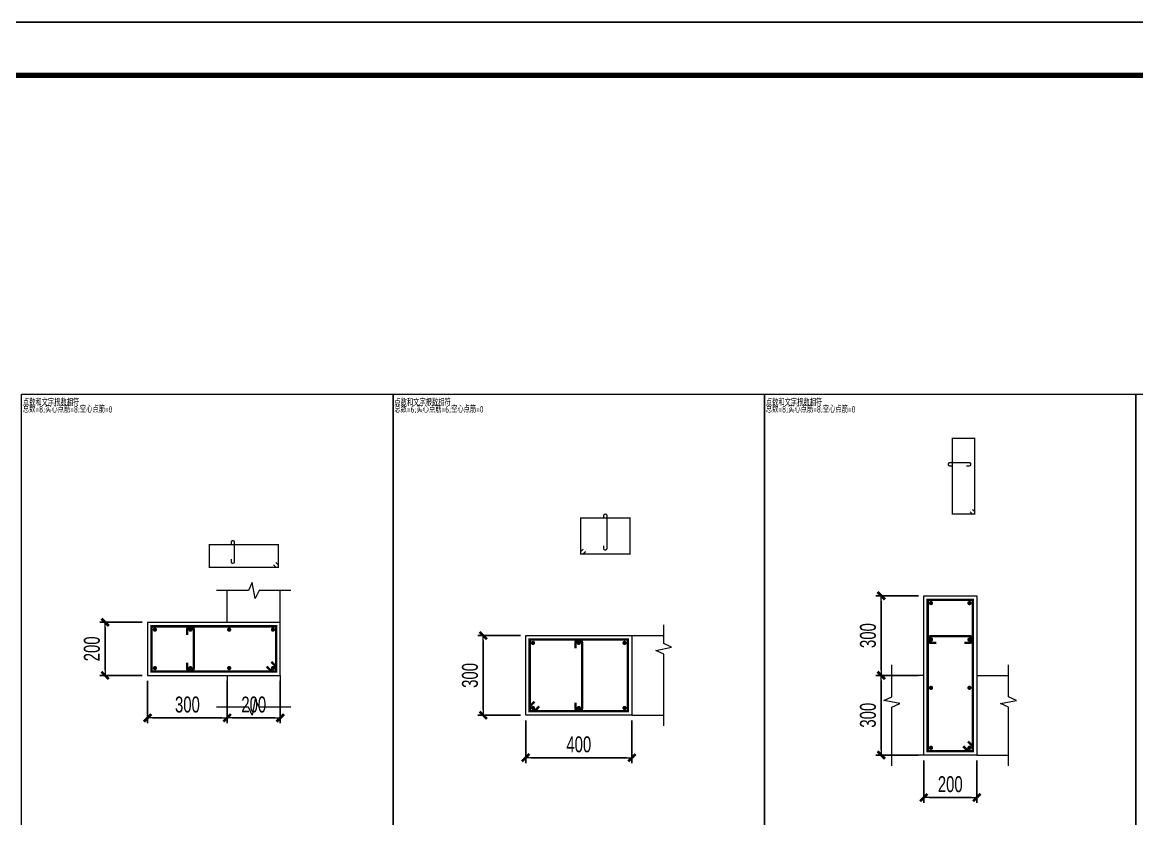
# Model space of a CAD drawing. Extents: x -129922 to 1190196, y -520662 to 139923.
# Drawn here: x 388096 to 409096, y -338507 to -323509 of the extents above; entities that cross this region are included whole.
import ezdxf
from ezdxf.enums import TextEntityAlignment as Align

# ---------------------------------------------------------------- set-up
doc = ezdxf.new("R2010")
doc.units = 0
doc.header["$LTSCALE"] = 1000
doc.header["$MEASUREMENT"] = 0
for name, color, linetype, lineweight in [('S-墙柱-REIN', 1, 'Continuous', 20), ('S-墙柱-大样细线', 7, 'Continuous', 20), ('S-大样-DIM', 3, 'Continuous', 20), ('S-大样-REIN', 1, 'Continuous', 20), ('S-大样-实线', 2, 'Continuous', 20), ('S-通用-TAB', 7, 'Continuous', 20)]:
    doc.layers.add(name, color=color, linetype=linetype, lineweight=lineweight)
doc.layers.add('Y-云图图框', color=7, linetype='Continuous')
doc.layers.add('配箍校核', color=34, linetype='Continuous', plot=False)
doc.styles.add('_YT_Name', font='', dxfattribs={"width": 0.8})
doc.styles.add('_YT_Sign_Text', font='ros.shx', dxfattribs={"width": 0.8, "bigfont": 'hztxt.shx'})
doc.styles.add('BW_Dim', font='Bweng.shx', dxfattribs={"width": 0.7, "bigfont": 'hztxt.shx'})
doc.styles.add('BW_Rein', font='tssdeng.shx', dxfattribs={"width": 0.7, "bigfont": 'hztxt.shx'})
doc.styles.get("Standard").update_dxf_attribs({"font": 'gbenor.shx', "bigfont": 'gbcbig.shx'})
doc.styles.get('_YT_Name').set_extended_font_data('SimHei')
doc.dimstyles.new('Cyz_20_100', dxfattribs={"dimtxt": 300, "dimasz": 100, "dimexe": 100, "dimexo": 100, "dimgap": 100, "dimtad": 1, "dimdec": 0, "dimlfac": 0.2, "dimzin": 0, "dimdsep": 46, "dimtxsty": 'BW_Dim', "dimblk": '_bwk', "dimcen": 0, "dimclrt": 7, "dimadec": 0, "dimazin": 0, "dimtfac": 1, "dimtdec": 0, "dimtix": 1, "dimtmove": 2, "dimatfit": 0, "dimfxl": 0, "dimtolj": 1, "dimtzin": 0, "dimarcsym": 0})

# ---------------------------------------------------------------- blocks, each defined once
blk = doc.blocks.new('ECMCTK_A1_横_单行图名--0')
at = {"color": 4}
blk.add_lwpolyline([(0, 0), (841, 0), (841, 594), (0, 594)], close=True, dxfattribs=at)
at = {"const_width": 1}
blk.add_lwpolyline([(25, 10), (831, 10), (831, 584), (25, 584)], close=True, dxfattribs=at)
at = {"color": 80, "flags": 3}
for tag, height, p in [('YTHQINS', 3, (34.31, 585.5)), ('ECMCKEY', 3, (292.07, 288.23)), ('YTTQINS', 5.62, (848.03, 12.81)), ('YTFRAME', 3, (652.76, 5.84)), ('YTBARCODE_T1', 3, (749.78, 5.95))]:
    blk.add_attdef(tag, text='', height=height, dxfattribs=at).set_placement(p, align=Align.MIDDLE_CENTER)
for tag, height, style, width, p in [('工程号', 4, '_YT_Sign_Text', 0.5, (804.08, 44.12)), ('证书编号', 4, '_YT_Sign_Text', 0.8, (708.87, 43.81)), ('审查批准号', 4, '_YT_Sign_Text', 0.8, (761.06, 43.81)), ('设计单位', 6, '_YT_Name', 0.8, (623.75, 38.6)), ('建设单位', 4, '_YT_Sign_Text', 0.8, (734.96, 36.11)), ('阶段', 4, '_YT_Sign_Text', 0.8, (804.08, 35.81)), ('项目号', 4, '_YT_Sign_Text', 0.5, (822.08, 33.72)), ('项目名称', 4, '_YT_Sign_Text', 0.8, (734.96, 28.11)), ('专业', 4, '_YT_Sign_Text', 0.8, (804.08, 27.31)), ('图纸编号', 4, '_YT_Sign_Text', 0.5, (803.93, 19.36)), ('图纸名称', 4.5, '_YT_Name', 0.8, (735.39, 15.06)), ('版本号', 4, '_YT_Sign_Text', 0.8, (822.08, 13)), ('出图比例', 4.2, '_YT_Sign_Text', 0.8, (681.82, 11.78)), ('日期', 4, '_YT_Sign_Text', 0.5, (803.88, 12.13))]:
    blk.add_attdef(tag, text='', height=height, dxfattribs=dict(style=style, width=width)).set_placement(p, align=Align.CENTER)
at = {"style": '_YT_Sign_Text', "width": 0.8, "flags": 3}
for tag, p, height in [('[审定人]', (590.95, 27.81), 4.1), ('{审定人}', (605.87, 26.45), 6.24), ('[校对人]', (642.23, 27.82), 4.1), ('{校对人}', (658.35, 26.53), 6.24), ('{审核人}', (606.98, 18.44), 6.24), ('{设计人}', (658.48, 18.54), 6.24), ('[审核人]', (591.01, 19.76), 4.1), ('[设计人]', (642.47, 20.21), 4.1), ('{项目负责人}', (608.28, 10.72), 6.24), ('{专业负责人}', (658.58, 10.36), 6.24), ('[项目负责人]', (590.78, 12.01), 4.1), ('[专业负责人]', (642.74, 11.77), 4.1)]:
    blk.add_attdef(tag, p, '', height=height, dxfattribs=at)
at = {"color": 80, "flags": 3}
for tag, p in [('YTQRCODE', (551.04, 11.91)), ('YTBZSIT', (25, 10)), ('EXT_TK_LEFT', (25, 10))]:
    blk.add_attdef(tag, p, '', height=3, dxfattribs=at)
blk = doc.blocks.new('_bwk')
blk.add_line((-1, 0), (0, 0))
at = {"const_width": 0.5}
blk.add_lwpolyline([(-0.7, -0.7), (0.7, 0.7)], dxfattribs=at)
blk = doc.blocks.new('*D1578')
at = {"layer": 'Defpoints', "color": 0, "transparency": 16777216}
for p in [(389657, -334809), (390457, -334809), (390457, -335809)]:
    blk.add_point(p, dxfattribs=at)
at = {"layer": 'S-大样-DIM', "color": 0, "lineweight": -2, "transparency": 16777216}
for p, q in [((390357, -334809), (389557, -334809)), ((389657, -335709), (389657, -334909)), ((390357, -335809), (389557, -335809))]:
    blk.add_line(p, q, dxfattribs=at)
at = {"layer": 'S-大样-DIM', "color": 0, "lineweight": -2, "transparency": 16777216, "xscale": 100, "yscale": 100, "zscale": 100}
for p, rotation in [((389657, -334809), 90), ((389657, -335809), 270)]:
    blk.add_blockref('_bwk', p, dxfattribs=dict(at, rotation=rotation))
at = {"layer": 'S-大样-DIM', "color": 7, "transparency": 16777216, "insert": (389407, -335309), "char_height": 300, "attachment_point": 5, "rotation": 90, "style": 'BW_Dim'}
blk.add_mtext('\\A1;200', dxfattribs=at)
blk = doc.blocks.new('*D1579')
at = {"layer": 'Defpoints', "color": 0, "transparency": 16777216}
for p in [(397582, -336559), (399582, -336559), (399582, -337359)]:
    blk.add_point(p, dxfattribs=at)
at = {"layer": 'S-大样-DIM', "color": 0, "lineweight": -2, "transparency": 16777216}
for p, q in [((397582, -336659), (397582, -337459)), ((399582, -336659), (399582, -337459)), ((397682, -337359), (399482, -337359))]:
    blk.add_line(p, q, dxfattribs=at)
at = {"layer": 'S-大样-DIM', "color": 0, "lineweight": -2, "transparency": 16777216, "xscale": 100, "yscale": 100, "zscale": 100, "rotation": 180}
blk.add_blockref('_bwk', (397582, -337359), dxfattribs=at)
at = {"layer": 'S-大样-DIM', "color": 0, "lineweight": -2, "transparency": 16777216, "xscale": 100, "yscale": 100, "zscale": 100}
blk.add_blockref('_bwk', (399582, -337359), dxfattribs=at)
at = {"layer": 'S-大样-DIM', "color": 7, "transparency": 16777216, "insert": (398582, -337109), "char_height": 300, "attachment_point": 5, "style": 'BW_Dim'}
blk.add_mtext('\\A1;400', dxfattribs=at)
blk = doc.blocks.new('*D1580')
at = {"layer": 'Defpoints', "color": 0, "transparency": 16777216}
for p in [(396782, -335059), (397582, -335059), (397582, -336559)]:
    blk.add_point(p, dxfattribs=at)
at = {"layer": 'S-大样-DIM', "color": 0, "lineweight": -2, "transparency": 16777216}
for p, q in [((397482, -335059), (396682, -335059)), ((396782, -336459), (396782, -335159)), ((397482, -336559), (396682, -336559))]:
    blk.add_line(p, q, dxfattribs=at)
at = {"layer": 'S-大样-DIM', "color": 0, "lineweight": -2, "transparency": 16777216, "xscale": 100, "yscale": 100, "zscale": 100}
for p, rotation in [((396782, -335059), 90), ((396782, -336559), 270)]:
    blk.add_blockref('_bwk', p, dxfattribs=dict(at, rotation=rotation))
at = {"layer": 'S-大样-DIM', "color": 7, "transparency": 16777216, "insert": (396532, -335809), "char_height": 300, "attachment_point": 5, "rotation": 90, "style": 'BW_Dim'}
blk.add_mtext('\\A1;300', dxfattribs=at)
blk = doc.blocks.new('*D1642')
at = {"layer": 'Defpoints', "color": 0, "transparency": 16777216}
for p in [(405082, -337309), (406082, -337309), (406082, -338109)]:
    blk.add_point(p, dxfattribs=at)
at = {"layer": 'S-大样-DIM', "color": 0, "lineweight": -2, "transparency": 16777216}
for p, q in [((405082, -337409), (405082, -338209)), ((406082, -337409), (406082, -338209)), ((405182, -338109), (405982, -338109))]:
    blk.add_line(p, q, dxfattribs=at)
at = {"layer": 'S-大样-DIM', "color": 0, "lineweight": -2, "transparency": 16777216, "xscale": 100, "yscale": 100, "zscale": 100, "rotation": 180}
blk.add_blockref('_bwk', (405082, -338109), dxfattribs=at)
at = {"layer": 'S-大样-DIM', "color": 0, "lineweight": -2, "transparency": 16777216, "xscale": 100, "yscale": 100, "zscale": 100}
blk.add_blockref('_bwk', (406082, -338109), dxfattribs=at)
at = {"layer": 'S-大样-DIM', "color": 7, "transparency": 16777216, "insert": (405582, -337859), "char_height": 300, "attachment_point": 5, "style": 'BW_Dim'}
blk.add_mtext('\\A1;200', dxfattribs=at)
blk = doc.blocks.new('*D1550')
at = {"layer": 'Defpoints', "color": 0, "transparency": 16777216}
for p in [(390457, -335809), (391957, -335809), (391957, -336609)]:
    blk.add_point(p, dxfattribs=at)
at = {"layer": 'S-大样-DIM', "color": 0, "lineweight": -2, "transparency": 16777216}
for p, q in [((390457, -335909), (390457, -336709)), ((391957, -335909), (391957, -336709)), ((390557, -336609), (391857, -336609))]:
    blk.add_line(p, q, dxfattribs=at)
at = {"layer": 'S-大样-DIM', "color": 0, "lineweight": -2, "transparency": 16777216, "xscale": 100, "yscale": 100, "zscale": 100, "rotation": 180}
blk.add_blockref('_bwk', (390457, -336609), dxfattribs=at)
at = {"layer": 'S-大样-DIM', "color": 0, "lineweight": -2, "transparency": 16777216, "xscale": 100, "yscale": 100, "zscale": 100}
blk.add_blockref('_bwk', (391957, -336609), dxfattribs=at)
at = {"layer": 'S-大样-DIM', "color": 7, "transparency": 16777216, "insert": (391207, -336359), "char_height": 300, "attachment_point": 5, "style": 'BW_Dim'}
blk.add_mtext('\\A1;300', dxfattribs=at)
blk = doc.blocks.new('*D1551')
at = {"layer": 'Defpoints', "color": 0, "transparency": 16777216}
for p in [(391957, -335809), (392957, -335809), (392957, -336609)]:
    blk.add_point(p, dxfattribs=at)
at = {"layer": 'S-大样-DIM', "color": 0, "lineweight": -2, "transparency": 16777216}
for p, q in [((391957, -335909), (391957, -336709)), ((392957, -335909), (392957, -336709)), ((392057, -336609), (392857, -336609))]:
    blk.add_line(p, q, dxfattribs=at)
at = {"layer": 'S-大样-DIM', "color": 0, "lineweight": -2, "transparency": 16777216, "xscale": 100, "yscale": 100, "zscale": 100, "rotation": 180}
blk.add_blockref('_bwk', (391957, -336609), dxfattribs=at)
at = {"layer": 'S-大样-DIM', "color": 0, "lineweight": -2, "transparency": 16777216, "xscale": 100, "yscale": 100, "zscale": 100}
blk.add_blockref('_bwk', (392957, -336609), dxfattribs=at)
at = {"layer": 'S-大样-DIM', "color": 7, "transparency": 16777216, "insert": (392457, -336359), "char_height": 300, "attachment_point": 5, "style": 'BW_Dim'}
blk.add_mtext('\\A1;200', dxfattribs=at)
blk = doc.blocks.new('*D1552')
at = {"layer": 'Defpoints', "color": 0, "transparency": 16777216}
for p in [(404282, -335809), (405082, -335809), (405082, -337309)]:
    blk.add_point(p, dxfattribs=at)
at = {"layer": 'S-大样-DIM', "color": 0, "lineweight": -2, "transparency": 16777216}
for p, q in [((404982, -335809), (404182, -335809)), ((404282, -337209), (404282, -335909)), ((404982, -337309), (404182, -337309))]:
    blk.add_line(p, q, dxfattribs=at)
at = {"layer": 'S-大样-DIM', "color": 0, "lineweight": -2, "transparency": 16777216, "xscale": 100, "yscale": 100, "zscale": 100}
for p, rotation in [((404282, -335809), 90), ((404282, -337309), 270)]:
    blk.add_blockref('_bwk', p, dxfattribs=dict(at, rotation=rotation))
at = {"layer": 'S-大样-DIM', "color": 7, "transparency": 16777216, "insert": (404032, -336559), "char_height": 300, "attachment_point": 5, "rotation": 90, "style": 'BW_Dim'}
blk.add_mtext('\\A1;300', dxfattribs=at)
blk = doc.blocks.new('*D1553')
at = {"layer": 'Defpoints', "color": 0, "transparency": 16777216}
for p in [(404282, -334309), (405082, -334309), (405082, -335809)]:
    blk.add_point(p, dxfattribs=at)
at = {"layer": 'S-大样-DIM', "color": 0, "lineweight": -2, "transparency": 16777216}
for p, q in [((404982, -334309), (404182, -334309)), ((404282, -335709), (404282, -334409)), ((404982, -335809), (404182, -335809))]:
    blk.add_line(p, q, dxfattribs=at)
at = {"layer": 'S-大样-DIM', "color": 0, "lineweight": -2, "transparency": 16777216, "xscale": 100, "yscale": 100, "zscale": 100}
for p, rotation in [((404282, -334309), 90), ((404282, -335809), 270)]:
    blk.add_blockref('_bwk', p, dxfattribs=dict(at, rotation=rotation))
at = {"layer": 'S-大样-DIM', "color": 7, "transparency": 16777216, "insert": (404032, -335059), "char_height": 300, "attachment_point": 5, "rotation": 90, "style": 'BW_Dim'}
blk.add_mtext('\\A1;300', dxfattribs=at)

msp = doc.modelspace()

# ---------------------------------------------------------------- linework, layer by layer
at = {"layer": 'S-墙柱-REIN', "const_width": 40}
for points in [[(405199.2, -334447, 1), (405239.2, -334447, 1)], [(405924.2, -334447, 1), (405964.2, -334447, 1)], [(390574.2, -334947, 1), (390614.2, -334947, 1)], [(391244.2, -334947, 1), (391284.2, -334947, 1)], [(391974.2, -334947, 1), (392014.2, -334947, 1)], [(392799.2, -334947, 1), (392839.2, -334947, 1)], [(397699.2, -335197, 1), (397739.2, -335197, 1)], [(398561.7, -335197, 1), (398601.7, -335197, 1)], [(399424.2, -335197, 1), (399464.2, -335197, 1)], [(405199.2, -335133.3, 1), (405239.2, -335133.3, 1)], [(405924.2, -335133.3, 1), (405964.2, -335133.3, 1)], [(390574.2, -335672, 1), (390614.2, -335672, 1)], [(391244.2, -335672, 1), (391284.2, -335672, 1)], [(391974.2, -335672, 1), (392014.2, -335672, 1)], [(392799.2, -335672, 1), (392839.2, -335672, 1)], [(405199.2, -336042.6, 1), (405239.2, -336042.6, 1)], [(405924.2, -336042.6, 1), (405964.2, -336042.6, 1)], [(397699.2, -336422, 1), (397739.2, -336422, 1)], [(398561.7, -336422, 1), (398601.7, -336422, 1)], [(399424.2, -336422, 1), (399464.2, -336422, 1)], [(405199.2, -337172, 1), (405239.2, -337172, 1)], [(405924.2, -337172, 1), (405964.2, -337172, 1)]]:
    msp.add_lwpolyline(points, format="xyb", close=True, dxfattribs=at)
at = {"layer": 'S-墙柱-大样细线'}
for points in [[(406081.7, -337309.5), (405081.7, -337309.5), (405081.7, -334309.5), (406081.7, -334309.5)], [(390456.7, -335809.5), (392956.7, -335809.5), (392956.7, -334809.5), (390456.7, -334809.5)], [(399581.7, -336559.5), (397581.7, -336559.5), (397581.7, -335059.5), (399581.7, -335059.5)]]:
    msp.add_lwpolyline(points, close=True, dxfattribs=at)
at = {"layer": 'S-大样-REIN', "color": 1}
for points, const_width in [([(405954.1, -332726), (406000, -332772), (406044.2, -332772), (406044.2, -331347), (405619.2, -331347), (405619.2, -332772), (406044.2, -332772), (406044.2, -332727.8), (405998.3, -332681.8)], 25), ([(398665.2, -333431.8), (398619.2, -333477.8), (398619.2, -333522), (399544.2, -333522), (399544.2, -332847), (398619.2, -332847), (398619.2, -333522), (398663.4, -333522), (398709.4, -333476)], 25), ([(392873.3, -333681.8), (392919.2, -333727.8), (392919.2, -333772), (391619.2, -333772), (391619.2, -333347), (392919.2, -333347), (392919.2, -333772), (392875, -333772), (392829.1, -333726)], 25), ([(405826.4, -337142.6), (405918.3, -337234.5), (406006.7, -337234.5), (406006.7, -334384.5), (405156.7, -334384.5), (405156.7, -337234.5), (406006.7, -337234.5), (406006.7, -337146.1), (405914.8, -337054.2)], 45), ([(392789.8, -335554.2), (392881.7, -335646.1), (392881.7, -335734.5), (390531.7, -335734.5), (390531.7, -334884.5), (392881.7, -334884.5), (392881.7, -335734.5), (392793.3, -335734.5), (392701.4, -335642.6)], 45), ([(397748.7, -336304.2), (397656.7, -336396.1), (397656.7, -336484.5), (399506.7, -336484.5), (399506.7, -335134.5), (397656.7, -335134.5), (397656.7, -336484.5), (397745.1, -336484.5), (397837, -336392.6)], 45)]:
    msp.add_lwpolyline(points, dxfattribs=dict(at, const_width=const_width))
at = {"layer": 'S-大样-REIN'}
for points, const_width in [([(405625.5, -331863.6), (405575.5, -331863.6, -1), (405575.5, -331801.1), (405938, -331801.1, -1), (405938, -331863.6), (405888, -331863.6)], 25), ([(399050.5, -332853.2), (399050.5, -332803.2, -1), (399113, -332803.2), (399113, -333415.7, -1), (399050.5, -333415.7), (399050.5, -333365.7)], 25), ([(392031.7, -333353.2), (392031.7, -333303.2, -1), (392094.2, -333303.2), (392094.2, -333665.7, -1), (392031.7, -333665.7), (392031.7, -333615.7)], 25), ([(391201.7, -335047), (391201.7, -334947, -1), (391326.7, -334947), (391326.7, -335672, -1), (391201.7, -335672), (391201.7, -335572)], 45), ([(398519.2, -335297), (398519.2, -335197, -1), (398644.2, -335197), (398644.2, -336422, -1), (398519.2, -336422), (398519.2, -336322)], 45), ([(405319.2, -335195.8), (405219.2, -335195.8, -1), (405219.2, -335070.8), (405944.2, -335070.8, -1), (405944.2, -335195.8), (405844.2, -335195.8)], 45)]:
    msp.add_lwpolyline(points, format="xyb", dxfattribs=dict(at, const_width=const_width))
at = {"layer": 'S-大样-实线'}
for points in [[(393156.7, -334209.5), (392556.7, -334209.5), (392486.7, -334359.5), (392426.7, -334059.5), (392356.7, -334209.5), (391756.7, -334209.5)], [(391956.7, -334809.5), (391956.7, -334209.5)], [(392956.7, -334809.5), (392956.7, -334209.5)], [(400181.7, -336759.5), (400181.7, -335409.5), (400031.7, -335339.5), (400331.7, -335279.5), (400181.7, -335209.5), (400181.7, -334859.5)], [(399581.7, -335059.5), (400181.7, -335059.5)], [(404481.7, -337509.5), (404481.7, -336409.5), (404631.7, -336339.5), (404331.7, -336279.5), (404481.7, -336209.5), (404481.7, -335609.5)], [(406681.7, -337509.5), (406681.7, -336409.5), (406531.7, -336339.5), (406831.7, -336279.5), (406681.7, -336209.5), (406681.7, -335609.5)], [(391956.7, -335809.5), (391956.7, -336409.5)], [(392956.7, -335809.5), (392956.7, -336409.5)], [(405081.7, -335809.5), (404481.7, -335809.5)], [(406081.7, -335809.5), (406681.7, -335809.5)], [(393156.7, -336409.5), (392556.7, -336409.5), (392486.7, -336259.5), (392426.7, -336559.5), (392356.7, -336409.5), (391756.7, -336409.5)], [(399581.7, -336559.5), (400181.7, -336559.5)], [(405081.7, -337309.5), (404481.7, -337309.5)], [(406081.7, -337309.5), (406681.7, -337309.5)]]:
    msp.add_lwpolyline(points, dxfattribs=at)
at = {"layer": 'S-通用-TAB'}
for points in [[(388081.7, -342509.5), (388081.7, -330509.5), (395081.7, -330509.5), (395081.7, -342509.5), (388081.7, -342509.5), (388081.7, -340109.5), (395081.7, -340109.5), (395081.7, -340709.5), (388081.7, -340709.5), (388081.7, -341309.5), (395081.7, -341309.5), (395081.7, -341909.5), (388081.7, -341909.5), (388081.7, -342509.5)], [(395081.7, -342509.5), (395081.7, -330509.5), (402081.7, -330509.5), (402081.7, -342509.5), (395081.7, -342509.5), (395081.7, -340109.5), (402081.7, -340109.5), (402081.7, -340709.5), (395081.7, -340709.5), (395081.7, -341309.5), (402081.7, -341309.5), (402081.7, -341909.5), (395081.7, -341909.5), (395081.7, -342509.5)], [(402081.7, -342509.5), (402081.7, -330509.5), (409081.7, -330509.5), (409081.7, -342509.5), (402081.7, -342509.5), (402081.7, -340109.5), (409081.7, -340109.5), (409081.7, -340709.5), (402081.7, -340709.5), (402081.7, -341309.5), (409081.7, -341309.5), (409081.7, -341909.5), (402081.7, -341909.5), (402081.7, -342509.5)], [(409081.7, -342509.5), (409081.7, -330509.5), (416081.7, -330509.5), (416081.7, -342509.5), (409081.7, -342509.5), (409081.7, -340109.5), (416081.7, -340109.5), (416081.7, -340709.5), (409081.7, -340709.5), (409081.7, -341309.5), (416081.7, -341309.5), (416081.7, -341909.5), (409081.7, -341909.5), (409081.7, -342509.5)]]:
    msp.add_lwpolyline(points, dxfattribs=at)

# ---------------------------------------------------------------- block references
at = {"layer": 'Y-云图图框', "xscale": 100, "yscale": 100, "zscale": 100}
msp.add_blockref('ECMCTK_A1_横_单行图名--0', (369856.7, -382909.5), dxfattribs=at)

# ---------------------------------------------------------------- texts
at = {"layer": '配箍校核', "style": 'BW_Rein', "width": 0.7}
for s, p in [('点数和文字根数相符', (388106.7, -330734.5)), ('总数=8;实心点筋=8;空心点筋=0', (388106.7, -330859.5)), ('点数和文字根数相符', (395106.7, -330734.5)), ('总数=6;实心点筋=6;空心点筋=0', (395106.7, -330859.5)), ('点数和文字根数相符', (402106.7, -330734.5)), ('总数=8;实心点筋=8;空心点筋=0', (402106.7, -330859.5))]:
    msp.add_text(s, height=125, dxfattribs=at).set_placement(p)

# ---------------------------------------------------------------- dimensions: what is measured, and where the dimension line sits
at = {"layer": 'S-大样-DIM'}
for base, p1, p2, picture, middle in [((404281.7, -334309.5), (405081.7, -335809.5), (405081.7, -334309.5), '*D1553', (404031.7, -335059.5)), ((389656.7, -334809.5), (390456.7, -335809.5), (390456.7, -334809.5), '*D1578', (389406.7, -335309.5)), ((396781.7, -335059.5), (397581.7, -336559.5), (397581.7, -335059.5), '*D1580', (396531.7, -335809.5)), ((404281.7, -335809.5), (405081.7, -337309.5), (405081.7, -335809.5), '*D1552', (404031.7, -336559.5))]:
    dim = msp.add_linear_dim(base=base, p1=p1, p2=p2, angle=90, dimstyle='Cyz_20_100', dxfattribs=at)
    dim.commit()
    dim.dimension.update_dxf_attribs({"geometry": picture, "text_midpoint": middle})
for base, p1, p2, picture, middle in [((391956.7, -336609.5), (390456.7, -335809.5), (391956.7, -335809.5), '*D1550', (391206.7, -336359.5)), ((392956.7, -336609.5), (391956.7, -335809.5), (392956.7, -335809.5), '*D1551', (392456.7, -336359.5)), ((399581.7, -337359.5), (397581.7, -336559.5), (399581.7, -336559.5), '*D1579', (398581.7, -337109.5)), ((406081.7, -338109.5), (405081.7, -337309.5), (406081.7, -337309.5), '*D1642', (405581.7, -337859.5))]:
    dim = msp.add_linear_dim(base=base, p1=p1, p2=p2, dimstyle='Cyz_20_100', dxfattribs=at)
    dim.commit()
    dim.dimension.update_dxf_attribs({"geometry": picture, "text_midpoint": middle})

doc.saveas('drawing.dxf')
